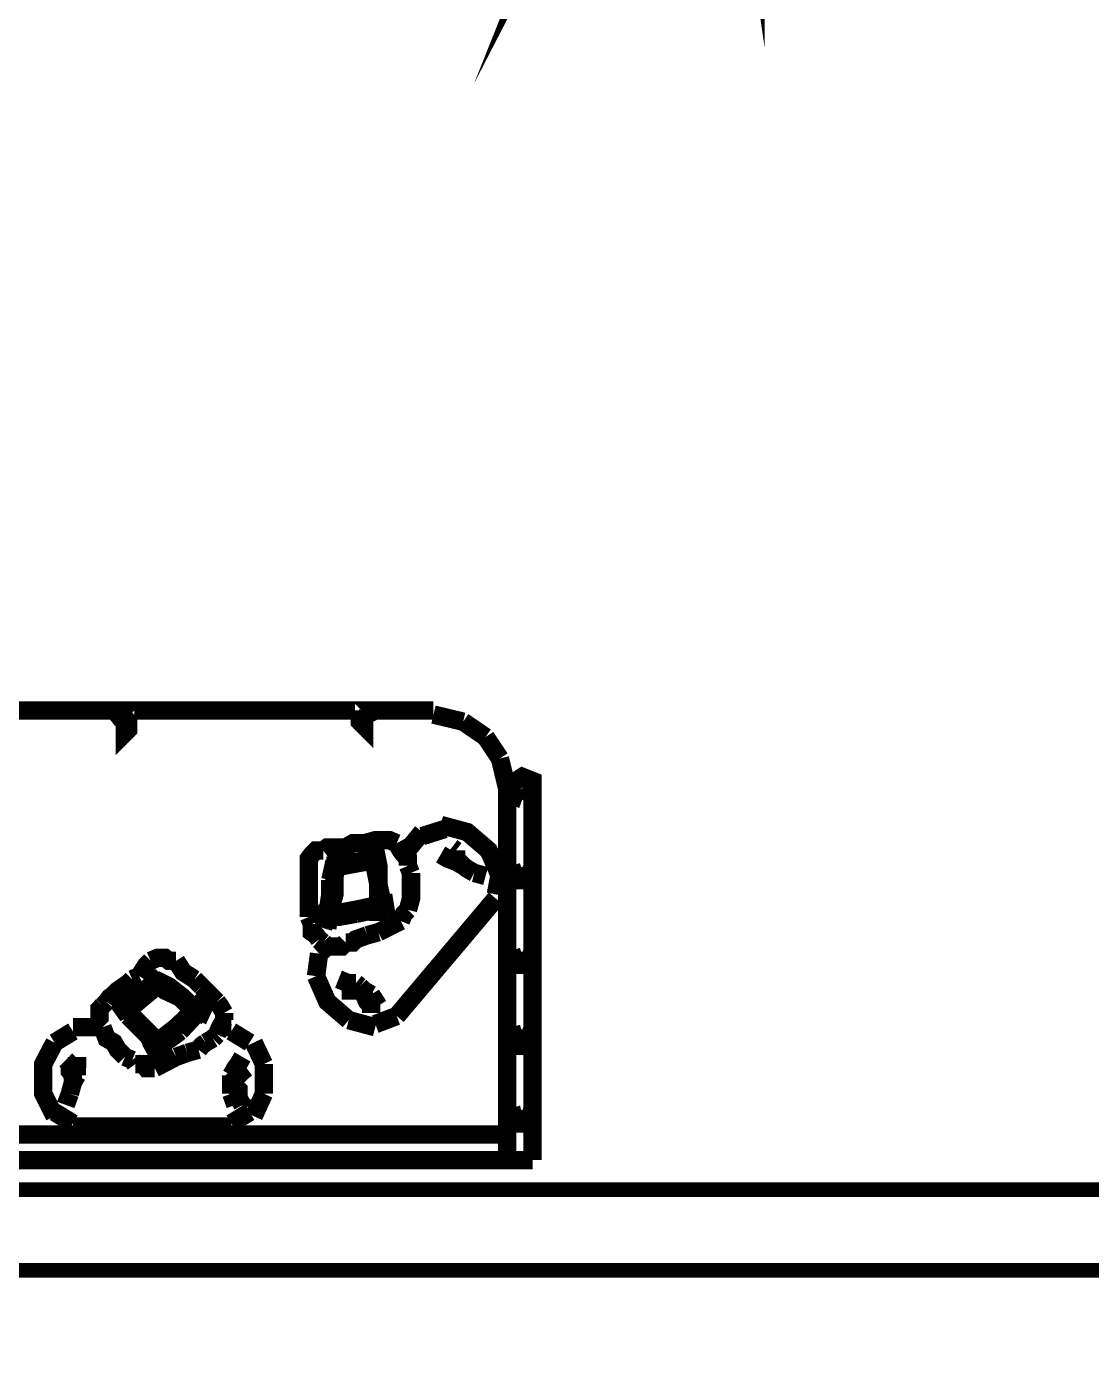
# Model space of a CAD drawing. Header units: inches. Extents: x -524 to 1067, y -71 to 1110.
# Drawn here: x 509.6 to 576.7, y 199.9 to 284.2 of the extents above; entities that cross this region are included whole.
import ezdxf

# ---------------------------------------------------------------- set-up
doc = ezdxf.new("R2010")
doc.units = ezdxf.units.IN
doc.header["$MEASUREMENT"] = 0
doc.layers.add('P', color=7, linetype='Continuous')
doc.layers.add('wall', color=16, linetype='Continuous', lineweight=20)

msp = doc.modelspace()

# ---------------------------------------------------------------- linework, layer by layer
at = {"layer": 'P'}
for points, const_width in [([(544.9712588770062, 295.5705897126953), (541.7521018598686, 289.3257170864794), (544.5186789789054, 296.2786582629501)], 0.927058823529412), ([(555.6579842128099, 296.2786582629501), (554.7564742544957, 295.5705897126953), (555.6579842128099, 289.3257170864794), (555.6579842128099, 296.2786582629501)], 0.927058823529412), ([(483.3583454911793, 241.1697559933808), (535.2480907436113, 241.1697559933808)], 1.15699861046781), ([(515.3564742544959, 240.9106175033391), (515.0973357644541, 241.1697559933808)], 1.15699861046781), ([(515.5499156625553, 241.1697559933808), (515.805404314709, 240.6551288511853), (515.9988457227682, 240.4616874431261), (515.9988457227682, 239.9470603009305), (515.805404314709, 239.7536188928713), (515.805404314709, 240.4616874431261), (515.5499156625553, 240.6551288511853), (515.3564742544959, 240.9106175033391)], 1.160648448355721), ([(531.0653765240652, 240.9106175033391), (530.871935116006, 240.6551288511853), (530.871935116006, 240.2025489530843), (530.6127966259642, 240.4616874431261), (530.6127966259642, 241.1697559933808)], 1.160648448355721), ([(531.5800036662606, 241.1697559933808), (531.0653765240652, 240.9106175033391)], 1.15699861046781), ([(537.1168077422217, 240.4616874431261), (535.2480907436113, 240.9106175033391)], 1.160648448355721), ([(538.5329448427312, 239.4944804028296), (537.1168077422217, 240.4616874431261)], 1.15699861046781), ([(539.4344548010451, 238.1440403843026), (538.5329448427312, 239.4944804028296)], 1.160648448355721), ([(539.8833848612583, 236.2753233856921), (539.4344548010451, 238.1440403843026)], 1.15699861046781), ([(540.8505919015549, 235.5672548354373), (541.4929633698268, 236.0198347335383), (541.4929633698268, 236.727903283793), (540.8505919015549, 236.9833919359468), (540.1425233512998, 236.5344618757337), (540.1425233512998, 235.826393325479)], 1.160648448355721), ([(539.8833848612583, 236.2753233856921), (539.8833848612583, 212.843364145303)], 1.160648448355721), ([(540.1425233512998, 235.826393325479), (540.8505919015549, 235.5672548354373)], 1.15699861046781), ([(541.4929633698268, 236.2753233856921), (541.4929633698268, 212.843364145303)], 1.15699861046781), ([(539.4344548010451, 230.7385193097309), (538.7263862507905, 232.3480978182997), (537.3759462322635, 233.5087462666554), (535.7006706417121, 233.9576763268685)], 1.15699861046781), ([(532.9304436847876, 232.8006777164008), (532.4815136245747, 232.99411912446), (532.0289337264737, 232.99411912446), (531.5800036662606, 232.99411912446), (530.871935116006, 232.8006777164008), (530.163866565751, 232.8006777164008), (529.7112866676503, 232.541539226359), (528.5542880571822, 232.541539226359), (528.2951495671405, 232.3480978182997)], 1.15699861046781), ([(533.3830235828887, 232.092609166146), (534.5400221933564, 233.5087462666554)], 1.15699861046781), ([(535.956159293866, 233.7021876747148), (534.5400221933564, 233.2496077766138)], 1.160648448355721), ([(528.2951495671405, 232.3480978182997), (527.8462195069276, 232.3480978182997), (527.587081016886, 232.092609166146), (527.3936396088268, 231.8334706761043), (527.3936396088268, 231.1910992078319)], 1.160648448355721), ([(531.3208651762188, 232.3480978182997), (531.5800036662606, 231.1910992078319), (531.7734450743199, 230.2238921675355), (531.7734450743199, 229.0668935570677), (531.7734450743199, 227.906245108712)], 1.160648448355721), ([(531.5800036662606, 232.3480978182997), (531.7734450743199, 231.3845406158912), (531.7734450743199, 230.2238921675355)], 1.15699861046781), ([(533.6385122350425, 231.3845406158912), (533.6385122350425, 231.8334706761043), (533.3830235828887, 232.092609166146), (533.1895821748294, 232.3480978182997), (532.9304436847876, 232.8006777164008)], 1.160648448355721), ([(536.408739191967, 232.541539226359), (536.6642278441207, 232.3480978182997)], 1.15699861046781), ([(536.6642278441207, 232.3480978182997), (536.6642278441207, 231.8334706761043), (536.8576692521799, 231.6400292680449), (537.1168077422217, 231.3845406158912)], 1.160648448355721), ([(528.5542880571822, 231.3845406158912), (532.0289337264737, 231.8334706761043)], 1.160648448355721), ([(529.2623566074369, 231.6400292680449), (529.0032181173954, 230.7385193097309), (529.0032181173954, 229.5815206992632), (528.7477294652417, 228.6143136589667), (528.5542880571822, 227.4573150484989)], 1.160648448355721), ([(532.0289337264737, 231.8334706761043), (528.5542880571822, 231.1910992078319)], 1.15699861046781), ([(529.0032181173954, 231.6400292680449), (528.7477294652417, 230.4830306575772)], 1.15699861046781), ([(533.8319536431018, 230.9319607177903), (533.6385122350425, 231.3845406158912)], 1.15699861046781), ([(537.1168077422217, 231.3845406158912), (536.6642278441207, 231.6400292680449), (536.1496007019252, 231.8334706761043), (535.7006706417121, 232.092609166146)], 1.15699861046781), ([(537.1168077422217, 231.3845406158912), (537.3759462322635, 231.1910992078319), (537.8248762924763, 230.9319607177903)], 1.15699861046781), ([(540.1425233512998, 231.3845406158912), (540.3359647593593, 230.7385193097309), (541.2995219617676, 230.7385193097309), (541.4929633698268, 231.3845406158912)], 1.15699861046781), ([(527.3936396088268, 231.1910992078319), (527.3936396088268, 230.4830306575772)], 1.160648448355721), ([(527.3936396088268, 230.4830306575772), (527.3936396088268, 229.5815206992632)], 1.15699861046781), ([(528.7477294652417, 230.4830306575772), (528.7477294652417, 229.5815206992632), (528.5542880571822, 228.3588250068129), (528.2951495671405, 227.4573150484989)], 1.160648448355721), ([(533.6385122350425, 228.6143136589667), (533.8319536431018, 229.3223822092214), (533.8319536431018, 229.7749621073225), (533.8319536431018, 230.2238921675355), (533.8319536431018, 230.9319607177903)], 1.160648448355721), ([(537.8248762924763, 230.9319607177903), (538.5329448427312, 230.7385193097309)], 1.160648448355721), ([(539.1753163110034, 229.5815206992632), (539.4344548010451, 230.9319607177903)], 1.15699861046781), ([(540.1425233512998, 231.1910992078319), (540.3359647593593, 230.4830306575772)], 1.160648448355721), ([(540.3359647593593, 230.4830306575772), (541.2995219617676, 230.4830306575772)], 1.15699861046781), ([(541.2995219617676, 230.4830306575772), (541.4929633698268, 231.1910992078319)], 1.160648448355721), ([(531.7734450743199, 230.2238921675355), (532.0289337264737, 229.0668935570677), (532.0289337264737, 228.1653835987536)], 1.160648448355721), ([(527.3936396088268, 229.5815206992632), (527.3936396088268, 228.8734521490084), (527.3936396088268, 228.1653835987536)], 1.160648448355721), ([(532.7406521146163, 229.0668935570677), (531.5800036662606, 228.8734521490084), (530.3573079738105, 228.6143136589667)], 1.15699861046781), ([(532.7406521146163, 228.8734521490084), (531.5800036662606, 228.6143136589667)], 1.15699861046781), ([(532.9304436847876, 221.9205109725378), (539.1753163110034, 229.3223822092214)], 1.160648448355721), ([(527.3936396088268, 228.1653835987536), (527.587081016886, 227.7128037006527)], 1.15699861046781), ([(530.3573079738105, 228.3588250068129), (529.2623566074369, 228.1653835987536), (527.8462195069276, 228.1653835987536)], 1.15699861046781), ([(529.0032181173954, 228.3588250068129), (527.8462195069276, 228.3588250068129)], 1.15699861046781), ([(530.3573079738105, 228.6143136589667), (529.0032181173954, 228.3588250068129)], 1.160648448355721), ([(531.5800036662606, 228.6143136589667), (530.3573079738105, 228.3588250068129)], 1.160648448355721), ([(533.1895821748294, 227.906245108712), (533.3830235828887, 228.3588250068129), (533.6385122350425, 228.6143136589667)], 1.15699861046781), ([(527.587081016886, 227.7128037006527), (527.587081016886, 227.1981765584572), (527.8462195069276, 227.0047351503979), (528.0396609149868, 226.7492464982442)], 1.160648448355721), ([(531.0653765240652, 227.0047351503979), (531.7734450743199, 227.1981765584572)], 1.160648448355721), ([(531.7734450743199, 227.1981765584572), (533.1895821748294, 227.906245108712)], 1.15699861046781), ([(528.0396609149868, 226.7492464982442), (528.2951495671405, 226.5558050901849)], 1.15699861046781), ([(528.0396609149868, 225.8477365399301), (528.5542880571822, 226.2966666001431)], 1.15699861046781), ([(528.2951495671405, 226.5558050901849), (528.5542880571822, 226.2966666001431), (529.0032181173954, 226.2966666001431), (529.4557980154962, 226.2966666001431), (529.7112866676503, 226.5558050901849)], 1.160648448355721), ([(529.7112866676503, 226.5558050901849), (530.163866565751, 226.5558050901849), (530.3573079738105, 226.7492464982442), (531.0653765240652, 227.0047351503979)], 1.15699861046781), ([(516.7069142730231, 224.4315994394207), (517.1594941711239, 225.1396679896754), (517.4149828232776, 225.3951566418291)], 1.160648448355721), ([(517.4149828232776, 225.3951566418291), (517.8675627213788, 225.5885980498884), (518.3164927815917, 225.5885980498884), (518.5756312716333, 225.3951566418291), (519.0245613318466, 225.3951566418291)], 1.15699861046781), ([(519.0245613318466, 225.3951566418291), (519.4771412299474, 224.6870880915744), (520.1852097802023, 224.2381580313614)], 1.160648448355721), ([(528.0396609149868, 225.8477365399301), (527.8462195069276, 224.4315994394207)], 1.160648448355721), ([(540.1425233512998, 226.0411779479894), (540.3359647593593, 225.3951566418291), (541.2995219617676, 225.3951566418291), (541.4929633698268, 226.0411779479894)], 1.15699861046781), ([(540.1425233512998, 225.8477365399301), (540.3359647593593, 225.1396679896754), (541.2995219617676, 225.1396679896754), (541.4929633698268, 225.8477365399301)], 1.15699861046781), ([(514.6484057042412, 222.8220209308518), (514.8418471123005, 223.0775095830056), (515.0973357644541, 223.2709509910649), (515.3564742544959, 223.5300894811066), (515.9988457227682, 223.9790195413196), (516.2579842128098, 224.2381580313614)], 1.160648448355721), ([(518.1230513735325, 224.4315994394207), (515.3564742544959, 222.1139523805971)], 1.160648448355721), ([(518.3164927815917, 224.2381580313614), (515.5499156625553, 221.9205109725378)], 1.160648448355721), ([(516.2579842128098, 224.2381580313614), (516.7069142730231, 224.4315994394207)], 1.15699861046781), ([(517.4149828232776, 224.2381580313614), (518.3164927815917, 223.5300894811066), (519.2836998218881, 223.0775095830056), (519.991768372143, 222.3694410327509), (520.893278330457, 221.9205109725378)], 1.15699861046781), ([(517.6741213133196, 224.2381580313614), (518.5756312716333, 223.7855781332603), (519.4771412299474, 223.0775095830056), (520.1852097802023, 222.3694410327509), (521.1524168204987, 221.9205109725378)], 1.15699861046781), ([(520.1852097802023, 224.2381580313614), (520.6341398404152, 223.7855781332603)], 1.15699861046781), ([(520.6341398404152, 223.7855781332603), (521.1524168204987, 223.2709509910649), (521.3422083906701, 223.0775095830056), (521.6013468807118, 222.8220209308518)], 1.160648448355721), ([(527.8462195069276, 224.4315994394207), (528.5542880571822, 222.8220209308518), (529.9047280757095, 221.6613724824961)], 1.160648448355721), ([(529.2623566074369, 224.2381580313614), (529.9047280757095, 223.9790195413196)], 1.160648448355721), ([(530.6127966259642, 223.7855781332603), (530.3573079738105, 223.5300894811066), (529.9047280757095, 223.5300894811066), (529.4557980154962, 223.5300894811066)], 1.15699861046781), ([(529.9047280757095, 223.9790195413196), (530.3573079738105, 223.9790195413196)], 1.15699861046781), ([(530.3573079738105, 223.9790195413196), (530.6127966259642, 223.7855781332603)], 1.160648448355721), ([(530.6127966259642, 223.7855781332603), (530.871935116006, 223.2709509910649), (531.0653765240652, 222.8220209308518), (531.3208651762188, 222.5628824408102), (531.3208651762188, 222.1139523805971)], 1.15699861046781), ([(530.6127966259642, 223.7855781332603), (530.871935116006, 223.5300894811066), (531.3208651762188, 223.2709509910649)], 1.15699861046781), ([(519.0245613318466, 221.2124424222831), (519.991768372143, 222.1139523805971), (520.893278330457, 223.0775095830056)], 1.160648448355721), ([(531.3208651762188, 223.2709509910649), (531.7734450743199, 222.5628824408102)], 1.160648448355721), ([(514.3892672141997, 221.2124424222831), (514.1994756440281, 221.4058838303424), (514.1994756440281, 221.9205109725378), (514.1994756440281, 222.3694410327509), (514.3892672141997, 222.5628824408102)], 1.160648448355721), ([(514.3892672141997, 222.5628824408102), (514.6484057042412, 222.8220209308518)], 1.15699861046781), ([(515.3564742544959, 222.8220209308518), (515.9988457227682, 221.9205109725378)], 1.160648448355721), ([(515.5499156625553, 222.8220209308518), (516.2579842128098, 221.9205109725378), (516.9660527630647, 221.2124424222831), (517.6741213133196, 220.5043738720283)], 1.15699861046781), ([(520.1852097802023, 221.9205109725378), (520.893278330457, 222.8220209308518)], 1.15699861046781), ([(521.6013468807118, 222.8220209308518), (521.7947882887711, 222.5628824408102), (522.0502769409247, 222.1139523805971)], 1.15699861046781), ([(522.0502769409247, 222.1139523805971), (522.0502769409247, 221.6613724824961)], 1.160648448355721), ([(514.3892672141997, 221.2124424222831), (512.524200053477, 221.2124424222831)], 1.160648448355721), ([(515.5499156625553, 219.6028639137143), (515.3564742544959, 219.7963053217736), (515.0973357644541, 220.2452353819866), (514.6484057042412, 220.5043738720283), (514.3892672141997, 221.2124424222831)], 1.15699861046781), ([(515.9988457227682, 221.9205109725378), (516.7069142730231, 221.2124424222831)], 1.15699861046781), ([(516.7069142730231, 221.2124424222831), (517.6741213133196, 220.2452353819866)], 1.160648448355721), ([(518.1230513735325, 220.5043738720283), (519.0245613318466, 221.2124424222831)], 1.15699861046781), ([(519.2836998218881, 220.9533039322413), (520.1852097802023, 221.9205109725378)], 1.160648448355721), ([(522.0502769409247, 221.6613724824961), (521.7947882887711, 221.2124424222831), (521.6013468807118, 220.759862524182)], 1.15699861046781), ([(522.5028568390258, 221.2124424222831), (521.7947882887711, 221.2124424222831)], 1.15699861046781), ([(529.9047280757095, 221.6613724824961), (531.5800036662606, 221.2124424222831)], 1.15699861046781), ([(531.5800036662606, 221.4058838303424), (532.9304436847876, 221.9205109725378)], 1.160648448355721), ([(540.1425233512998, 221.2124424222831), (540.3359647593593, 220.5043738720283), (541.2995219617676, 220.5043738720283), (541.4929633698268, 221.2124424222831)], 1.15699861046781), ([(512.524200053477, 220.9533039322413), (511.3635516051211, 220.2452353819866)], 1.15699861046781), ([(517.1594941711239, 219.7963053217736), (518.1230513735325, 220.5043738720283)], 1.160648448355721), ([(517.1594941711239, 219.6028639137143), (518.3164927815917, 220.2452353819866), (519.2836998218881, 220.9533039322413)], 1.15699861046781), ([(517.6741213133196, 220.5043738720283), (518.5756312716333, 219.7963053217736)], 1.160648448355721), ([(521.3422083906701, 220.5043738720283), (520.893278330457, 220.2452353819866)], 1.15699861046781), ([(521.6013468807118, 220.759862524182), (521.3422083906701, 220.5043738720283)], 1.160648448355721), ([(523.6598554494935, 220.2452353819866), (522.5028568390258, 220.9533039322413)], 1.15699861046781), ([(540.1425233512998, 220.759862524182), (540.3359647593593, 220.0517939739273)], 1.160648448355721), ([(541.2995219617676, 220.0517939739273), (541.4929633698268, 220.759862524182)], 1.160648448355721), ([(511.3635516051211, 220.2452353819866), (510.6554830548664, 218.8947953634596), (510.6554830548664, 217.0260783648491), (511.3635516051211, 215.6099412643395)], 1.160648448355721), ([(515.805404314709, 219.3437254236726), (515.5499156625553, 219.6028639137143)], 1.160648448355721), ([(517.6741213133196, 220.2452353819866), (518.3164927815917, 219.6028639137143)], 1.15699861046781), ([(519.7326298821013, 219.6028639137143), (519.0245613318466, 219.3437254236726)], 1.160648448355721), ([(520.4406984323559, 219.7963053217736), (519.7326298821013, 219.6028639137143)], 1.15699861046781), ([(520.893278330457, 220.2452353819866), (520.6341398404152, 220.0517939739273), (520.4406984323559, 219.7963053217736)], 1.160648448355721), ([(524.5613654078077, 218.8947953634596), (523.9189939395353, 220.2452353819866)], 1.15699861046781), ([(540.3359647593593, 220.0517939739273), (541.2995219617676, 220.0517939739273)], 1.15699861046781), ([(512.071620155376, 219.1502840156133), (512.3307586454177, 218.8947953634596), (512.3307586454177, 218.4422154653585), (512.524200053477, 218.1867268132048), (512.524200053477, 217.7341469151038), (512.3307586454177, 217.0260783648491)], 1.160648448355721), ([(512.7796887056306, 218.6356568734178), (512.7796887056306, 219.3437254236726)], 1.160648448355721), ([(516.2579842128098, 219.1502840156133), (515.805404314709, 219.3437254236726)], 1.15699861046781), ([(516.451425620869, 218.8947953634596), (516.2579842128098, 219.1502840156133)], 1.160648448355721), ([(517.6741213133196, 218.6356568734178), (517.1594941711239, 218.6356568734178), (516.9660527630647, 218.8947953634596), (516.451425620869, 218.8947953634596)], 1.15699861046781), ([(519.0245613318466, 219.3437254236726), (517.6741213133196, 218.6356568734178)], 1.15699861046781), ([(523.2109253892806, 219.3437254236726), (522.9517868992389, 218.8947953634596), (522.7583454911794, 218.6356568734178), (522.5028568390258, 218.1867268132048)], 1.15699861046781), ([(524.5613654078077, 217.0260783648491), (524.5613654078077, 218.8947953634596)], 1.160648448355721), ([(512.524200053477, 217.7341469151038), (512.7796887056306, 218.1867268132048)], 1.160648448355721), ([(512.7796887056306, 218.1867268132048), (512.7796887056306, 218.6356568734178)], 1.15699861046781), ([(522.5028568390258, 218.1867268132048), (522.5028568390258, 217.47865826295), (522.5028568390258, 217.0260783648491)], 1.160648448355721), ([(522.5028568390258, 217.7341469151038), (522.7583454911794, 217.9932854051455)], 1.15699861046781), ([(522.7583454911794, 217.9932854051455), (522.9517868992389, 218.1867268132048), (523.2109253892806, 218.4422154653585), (523.4700638793222, 218.6356568734178)], 1.160648448355721), ([(512.3307586454177, 217.0260783648491), (512.071620155376, 216.3180098145943)], 1.15699861046781), ([(522.5028568390258, 217.7341469151038), (522.7583454911794, 217.47865826295), (522.9517868992389, 217.2852168548907), (522.9517868992389, 216.7705897126953)], 1.160648448355721), ([(522.5028568390258, 217.0260783648491), (522.7583454911794, 216.3180098145943)], 1.15699861046781), ([(523.9189939395353, 215.6099412643395), (524.5613654078077, 217.0260783648491)], 1.15699861046781), ([(522.9517868992389, 216.7705897126953), (523.2109253892806, 216.3180098145943)], 1.15699861046781), ([(523.2109253892806, 216.3180098145943), (523.4700638793222, 216.124568406535)], 1.160648448355721), ([(540.1425233512998, 216.124568406535), (540.3359647593593, 215.4164998562802), (541.2995219617676, 215.4164998562802), (541.4929633698268, 216.124568406535)], 1.15699861046781), ([(511.3635516051211, 215.8690797543813), (512.524200053477, 215.1610112041265)], 1.15699861046781), ([(522.5028568390258, 215.1610112041265), (523.6598554494935, 215.8690797543813)], 1.15699861046781), ([(540.1425233512998, 215.8690797543813), (540.3359647593593, 215.1610112041265), (541.2995219617676, 215.1610112041265), (541.4929633698268, 215.8690797543813)], 1.160648448355721), ([(539.8833848612583, 214.4529426538718), (478.7230513735324, 214.4529426538718)], 1.15699861046781), ([(522.5028568390258, 214.9675697960672), (512.524200053477, 214.9675697960672)], 1.15699861046781), ([(541.4929633698268, 212.843364145303), (477.1171227028515, 212.843364145303)], 1.15699861046781), ([(444.8598554494934, 210.9746471466925), (621.7091004703368, 210.9746471466925)], 0.927058823529412), ([(435.8484057042413, 205.8904229688324), (550.7635516051212, 205.8904229688324)], 0.927058823529412), ([(550.7635516051212, 205.8904229688324), (637.6771412299477, 205.8904229688324)], 0.927058823529412)]:
    msp.add_lwpolyline(points, dxfattribs=dict(at, const_width=const_width))
at = {"layer": 'wall'}
for points in [[(619.6505919015549, 210.9746471466925), (444.8598554494934, 210.9746471466925), (444.8598554494934, 313.4657448771234), (435.8484057042413, 313.4657448771234), (435.8484057042413, 373.4690797543813), (444.8598554494934, 373.4690797543813), (444.8598554494934, 413.9311825797635), (463.4010319200818, 413.7705897126953), (463.4010319200818, 422.8477365399302), (534.7991606833982, 422.8477365399302), (534.7991606833982, 413.7705897126953), (554.9499156625552, 413.7705897126953), (554.9499156625552, 422.8477365399302), (534.7991606833982, 422.8477365399302)], [(579.7359647593594, 46.22826456216254), (444.8598554494934, 46.22826456216254), (444.8598554494934, 205.8904229688324), (632.8484057042413, 205.8904229688324), (632.8484057042413, 164.1727759100088)]]:
    msp.add_lwpolyline(points, dxfattribs=at)
msp.add_lwpolyline([(435.8484057042413, 37.21681481691014), (637.6771412299477, 37.21681481691016), (637.6771412299477, 210.9746471466925), (435.8484057042413, 210.9746471466925)], close=True, dxfattribs=at)

doc.saveas('drawing.dxf')
